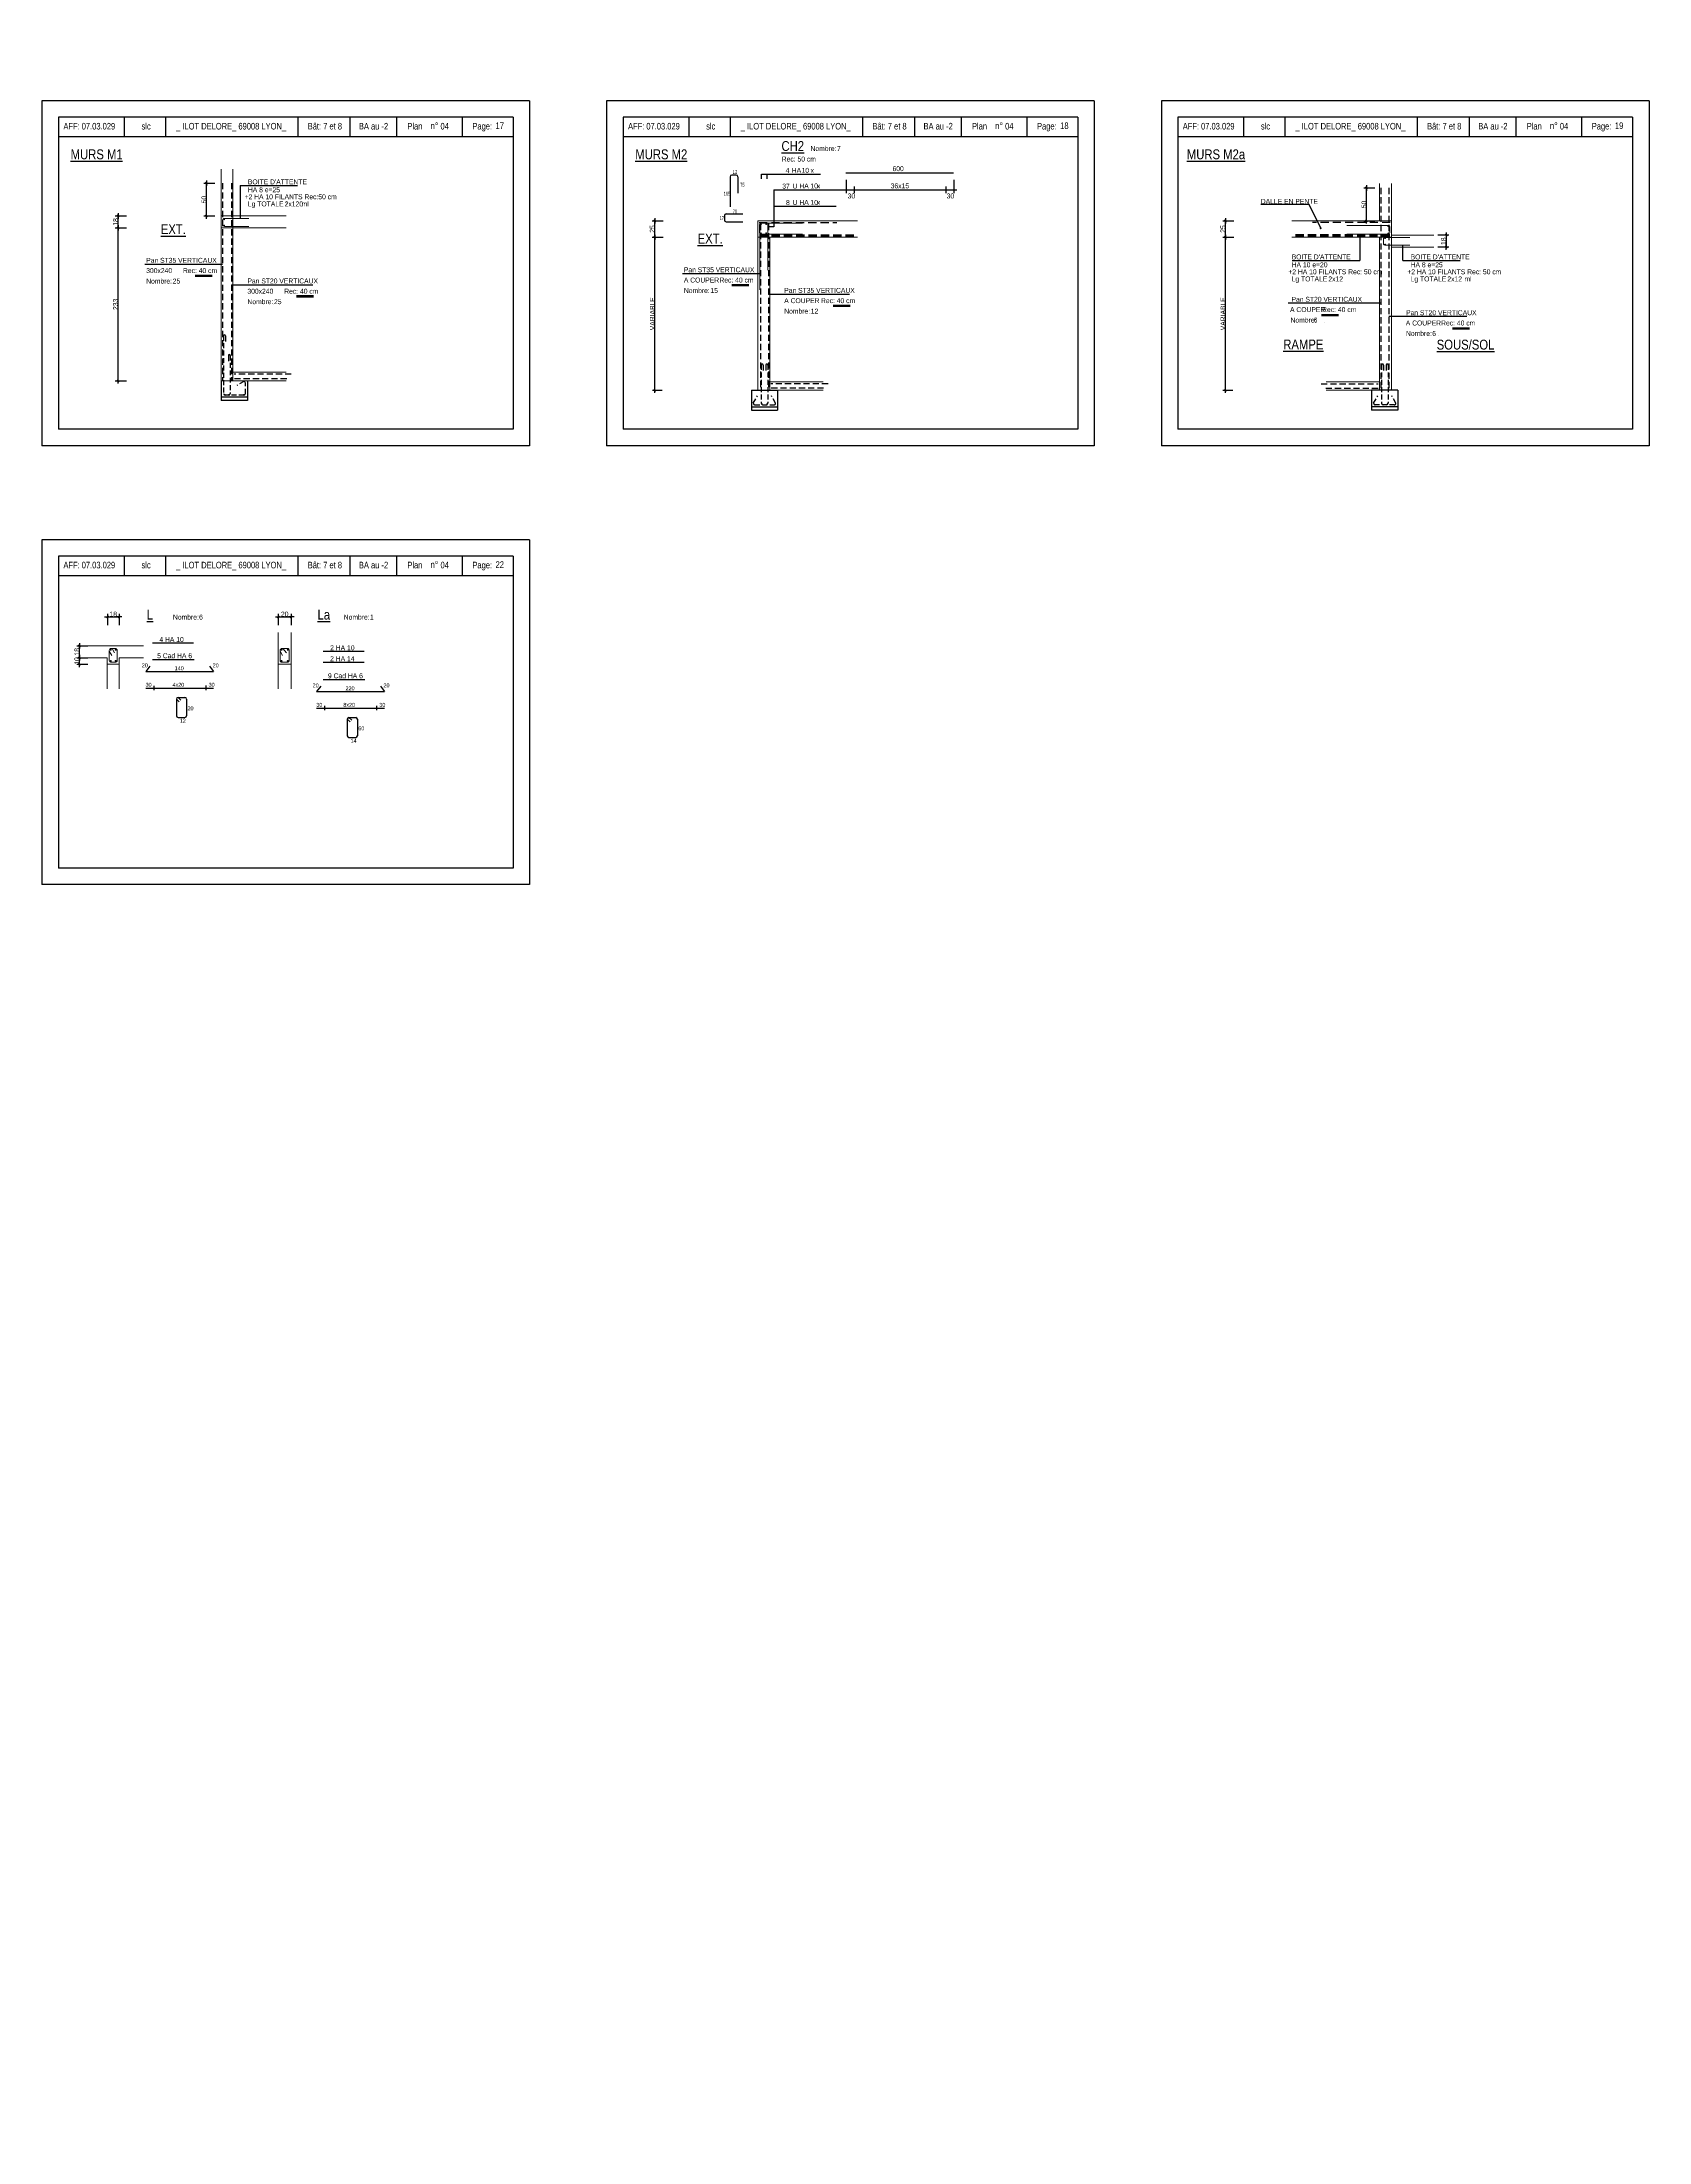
# Model space of a CAD drawing. Header units: metres. Extents: x -9927 to 45032, y -190416 to 12166.
# Drawn here: x -467 to 4427, y -44836 to -38443 of the extents above; entities that cross this region are included whole.
import ezdxf
from ezdxf.enums import TextEntityAlignment as Align

# ---------------------------------------------------------------- set-up
doc = ezdxf.new("R2010")
doc.units = ezdxf.units.M
doc.header["$PDMODE"] = 65
doc.linetypes.add('CACHE2', pattern=[0.1875, 0.125, -0.0625])
for name, color, linetype in [('01_cote_gen', 4, 'Continuous'), ('01_fenetres', 171, 'Continuous'), ('01_linteaux', 3, 'Continuous'), ('01_poch_murs', 251, 'Continuous'), ('01_sem', 42, 'Continuous'), ('01_texte', 230, 'Continuous'), ('AA_COTES', 2, 'Continuous')]:
    doc.layers.add(name, color=color, linetype=linetype)
doc.styles.add('STYLE2', font='ARIALN.TTF')
doc.dimstyles.new('JB25', dxfattribs={"dimscale": 0.1, "dimtxt": 150, "dimasz": 17, "dimexe": 0.1, "dimexo": 0.1, "dimgap": 0.09, "dimtad": 1, "dimdec": 1, "dimlfac": 0.5, "dimdsep": 46, "dimtxsty": 'STYLE2', "dimblk1": 'BOND_G', "dimblk2": 'BOND_D', "dimsah": 1, "dimcen": 1.5, "dimdle": 0.01, "dimse1": 1, "dimse2": 1, "dimclrd": 4, "dimclre": 2, "dimclrt": 5, "dimadec": 0, "dimazin": 0, "dimtfac": 2.333333, "dimtdec": 1, "dimtix": 1, "dimtmove": 2, "dimatfit": 3, "dimldrblk": 'BOND_G', "dimfxl": 1, "dimtolj": 1, "dimtzin": 0, "dimarcsym": 0})
doc.dimstyles.new('JB50', dxfattribs={"dimscale": 0.1, "dimtxt": 150, "dimasz": 15, "dimexe": 0.1, "dimexo": 0.1, "dimgap": 0.09, "dimtad": 1, "dimdec": 1, "dimdsep": 46, "dimtxsty": 'STYLE2', "dimblk1": 'BOND_G', "dimblk2": 'BOND_D', "dimsah": 1, "dimcen": 1.5, "dimdle": 0.01, "dimse1": 1, "dimse2": 1, "dimclrd": 4, "dimclre": 2, "dimclrt": 6, "dimazin": 2, "dimtfac": 2.333333, "dimtdec": 1, "dimtix": 1, "dimtmove": 2, "dimatfit": 3, "dimldrblk": 'BOND_G', "dimfxl": 1, "dimtolj": 1, "dimtzin": 0, "dimarcsym": 0})

# ---------------------------------------------------------------- blocks, each defined once
blk = doc.blocks.new('BOND_G')
at = {"layer": 'AA_COTES', "color": 0}
for p, q in [((5, 0), (-5, 0)), ((1.8, 1.8), (-1.8, -1.8)), ((0, -5), (0, 15))]:
    blk.add_line(p, q, dxfattribs=at)
blk = doc.blocks.new('BOND_D')
at = {"layer": 'AA_COTES', "color": 0}
for p, q in [((5, 0), (-5, 0)), ((-1.8, -1.8), (1.8, 1.8)), ((0, 5), (0, -15))]:
    blk.add_line(p, q, dxfattribs=at)
blk = doc.blocks.new('*D446')
at = {"layer": '01_cote_gen', "color": 4, "linetype": 'Continuous', "lineweight": -2, "transparency": 16777216}
blk.add_line((34.1, -38970.5), (34.1, -38873.9), dxfattribs=at)
at = {"layer": 'DEFPOINTS', "color": 0, "linetype": 'Continuous', "lineweight": 0, "transparency": 16777216}
for p in [(34.1, -38872.2), (117.8, -38872.2), (113.8, -38972.2)]:
    blk.add_point(p, dxfattribs=at)
at = {"layer": '01_cote_gen', "color": 4, "linetype": 'Continuous', "lineweight": -2, "transparency": 16777216, "xscale": 1.7, "yscale": 1.7, "zscale": 1.7}
for name, p, rotation in [('BOND_D', (34.1, -38872.2), 90), ('BOND_G', (34.1, -38972.2), 270)]:
    blk.add_blockref(name, p, dxfattribs=dict(at, rotation=rotation))
at = {"layer": '01_cote_gen', "color": 5, "linetype": 'Continuous', "lineweight": 0, "transparency": 16777216, "insert": (26.4, -38922.2), "char_height": 15, "attachment_point": 5, "rotation": 90, "style": 'STYLE2'}
blk.add_mtext('\\A1;50', dxfattribs=at)
blk = doc.blocks.new('*D447')
at = {"layer": '01_cote_gen', "color": 4, "linetype": 'Continuous', "lineweight": -2, "transparency": 16777216}
blk.add_line((-235.4, -39006.5), (-235.4, -38973.9), dxfattribs=at)
at = {"layer": 'DEFPOINTS', "color": 0, "linetype": 'Continuous', "lineweight": 0, "transparency": 16777216}
for p in [(-235.4, -38972.2), (-121.9, -38972.2), (-121.9, -39008.2)]:
    blk.add_point(p, dxfattribs=at)
at = {"layer": '01_cote_gen', "color": 4, "linetype": 'Continuous', "lineweight": -2, "transparency": 16777216, "xscale": 1.7, "yscale": 1.7, "zscale": 1.7}
for name, p, rotation in [('BOND_D', (-235.4, -38972.2), 90), ('BOND_G', (-235.4, -39008.2), 270)]:
    blk.add_blockref(name, p, dxfattribs=dict(at, rotation=rotation))
at = {"layer": '01_cote_gen', "color": 5, "linetype": 'Continuous', "lineweight": 0, "transparency": 16777216, "insert": (-243, -38990.2), "char_height": 15, "attachment_point": 5, "rotation": 90, "style": 'STYLE2'}
blk.add_mtext('\\A1;18', dxfattribs=at)
blk = doc.blocks.new('*D448')
at = {"layer": '01_cote_gen', "color": 4, "linetype": 'Continuous', "lineweight": -2, "transparency": 16777216}
blk.add_line((-235.4, -39472.5), (-235.4, -39009.9), dxfattribs=at)
at = {"layer": 'DEFPOINTS', "color": 0, "linetype": 'Continuous', "lineweight": 0, "transparency": 16777216}
for p in [(-235.4, -39008.2), (205.9, -39008.2), (135, -39474.2)]:
    blk.add_point(p, dxfattribs=at)
at = {"layer": '01_cote_gen', "color": 4, "linetype": 'Continuous', "lineweight": -2, "transparency": 16777216, "xscale": 1.7, "yscale": 1.7, "zscale": 1.7}
for name, p, rotation in [('BOND_D', (-235.4, -39008.2), 90), ('BOND_G', (-235.4, -39474.2), 270)]:
    blk.add_blockref(name, p, dxfattribs=dict(at, rotation=rotation))
at = {"layer": '01_cote_gen', "color": 5, "linetype": 'Continuous', "lineweight": 0, "transparency": 16777216, "insert": (-243, -39241.2), "char_height": 15, "attachment_point": 5, "rotation": 90, "style": 'STYLE2'}
blk.add_mtext('\\A1;233', dxfattribs=at)
blk = doc.blocks.new('*D449')
at = {"layer": '01_cote_gen', "color": 4, "linetype": 'Continuous', "lineweight": -2, "transparency": 16777216}
blk.add_line((1399.2, -39035.2), (1399.2, -38988.6), dxfattribs=at)
at = {"layer": 'DEFPOINTS', "color": 0, "linetype": 'Continuous', "lineweight": 0, "transparency": 16777216}
for p in [(1399.2, -38986.9), (1512.6, -38986.9), (1512.6, -39036.9)]:
    blk.add_point(p, dxfattribs=at)
at = {"layer": '01_cote_gen', "color": 4, "linetype": 'Continuous', "lineweight": -2, "transparency": 16777216, "xscale": 1.7, "yscale": 1.7, "zscale": 1.7}
for name, p, rotation in [('BOND_D', (1399.2, -38986.9), 90), ('BOND_G', (1399.2, -39036.9), 270)]:
    blk.add_blockref(name, p, dxfattribs=dict(at, rotation=rotation))
at = {"layer": '01_cote_gen', "color": 5, "linetype": 'Continuous', "lineweight": 0, "transparency": 16777216, "insert": (1391.5, -39011.9), "char_height": 15, "attachment_point": 5, "rotation": 90, "style": 'STYLE2'}
blk.add_mtext('\\A1;25', dxfattribs=at)
blk = doc.blocks.new('*D451')
at = {"layer": '01_cote_gen', "color": 4, "linetype": 'Continuous', "lineweight": -2, "transparency": 16777216}
blk.add_line((1399.2, -39501.4), (1399.2, -39038.4), dxfattribs=at)
at = {"layer": 'DEFPOINTS', "color": 0, "linetype": 'Continuous', "lineweight": 0, "transparency": 16777216}
for p in [(1399.2, -39036.9), (1680.6, -39036.9), (1627.7, -39502.9)]:
    blk.add_point(p, dxfattribs=at)
at = {"layer": '01_cote_gen', "color": 4, "linetype": 'Continuous', "lineweight": -2, "transparency": 16777216, "xscale": 1.5, "yscale": 1.5, "zscale": 1.5}
for name, p, rotation in [('BOND_D', (1399.2, -39036.9), 90), ('BOND_G', (1399.2, -39502.9), 270)]:
    blk.add_blockref(name, p, dxfattribs=dict(at, rotation=rotation))
at = {"layer": '01_cote_gen', "color": 6, "linetype": 'Continuous', "lineweight": 0, "transparency": 16777216, "insert": (1391.7, -39269.9), "char_height": 15, "attachment_point": 5, "rotation": 90, "style": 'STYLE2'}
blk.add_mtext('\\A1;VARIABLE', dxfattribs=at)
blk = doc.blocks.new('*D452')
at = {"layer": '01_linteaux', "color": 4, "linetype": 'ByBlock', "lineweight": -2, "transparency": 16777216}
blk.add_line((-266.3, -40192.2), (-233.7, -40192.2), dxfattribs=at)
at = {"layer": 'DEFPOINTS', "color": 0, "linetype": 'ByBlock', "lineweight": 0, "transparency": 16777216}
for p in [(-268, -40188.1), (-232, -40192.2), (-232, -40251)]:
    blk.add_point(p, dxfattribs=at)
at = {"layer": '01_linteaux', "color": 4, "linetype": 'ByBlock', "lineweight": -2, "transparency": 16777216, "xscale": 1.7, "yscale": 1.7, "zscale": 1.7, "rotation": 180}
blk.add_blockref('BOND_G', (-268, -40192.2), dxfattribs=at)
at = {"layer": '01_linteaux', "color": 4, "linetype": 'ByBlock', "lineweight": -2, "transparency": 16777216, "xscale": 1.7, "yscale": 1.7, "zscale": 1.7}
blk.add_blockref('BOND_D', (-232, -40192.2), dxfattribs=at)
at = {"layer": '01_linteaux', "color": 5, "linetype": 'ByBlock', "lineweight": 18, "transparency": 16777216, "insert": (-250, -40184.6), "char_height": 15, "attachment_point": 5, "style": 'STYLE2'}
blk.add_mtext('\\A1;18', dxfattribs=at)
blk = doc.blocks.new('*D453')
at = {"layer": '01_cote_gen', "color": 4, "linetype": 'Continuous', "lineweight": -2, "transparency": 16777216}
blk.add_line((-352.8, -40335.3), (-352.8, -40318.7), dxfattribs=at)
at = {"layer": 'DEFPOINTS', "color": 0, "linetype": 'Continuous', "lineweight": 0, "transparency": 16777216}
for p in [(-352.8, -40317), (-268, -40317), (-268, -40337)]:
    blk.add_point(p, dxfattribs=at)
at = {"layer": '01_cote_gen', "color": 4, "linetype": 'Continuous', "lineweight": -2, "transparency": 16777216, "xscale": 1.7, "yscale": 1.7, "zscale": 1.7}
for name, p, rotation in [('BOND_D', (-352.8, -40317), 90), ('BOND_G', (-352.8, -40337), 270)]:
    blk.add_blockref(name, p, dxfattribs=dict(at, rotation=rotation))
at = {"layer": '01_cote_gen', "color": 5, "linetype": 'Continuous', "lineweight": 0, "transparency": 16777216, "insert": (-360.5, -40327), "char_height": 15, "attachment_point": 5, "rotation": 90, "style": 'STYLE2'}
blk.add_mtext('\\A1;10', dxfattribs=at)
blk = doc.blocks.new('*D454')
at = {"layer": '01_cote_gen', "color": 4, "linetype": 'Continuous', "lineweight": -2, "transparency": 16777216}
blk.add_line((-352.8, -40315.3), (-352.8, -40282.7), dxfattribs=at)
at = {"layer": 'DEFPOINTS', "color": 0, "linetype": 'Continuous', "lineweight": 0, "transparency": 16777216}
for p in [(-352.8, -40281), (-327.3, -40281), (-327.3, -40317)]:
    blk.add_point(p, dxfattribs=at)
at = {"layer": '01_cote_gen', "color": 4, "linetype": 'Continuous', "lineweight": -2, "transparency": 16777216, "xscale": 1.7, "yscale": 1.7, "zscale": 1.7}
for name, p, rotation in [('BOND_D', (-352.8, -40281), 90), ('BOND_G', (-352.8, -40317), 270)]:
    blk.add_blockref(name, p, dxfattribs=dict(at, rotation=rotation))
at = {"layer": '01_cote_gen', "color": 5, "linetype": 'Continuous', "lineweight": 0, "transparency": 16777216, "insert": (-360.5, -40299), "char_height": 15, "attachment_point": 5, "rotation": 90, "style": 'STYLE2'}
blk.add_mtext('\\A1;18', dxfattribs=at)
blk = doc.blocks.new('*D455')
at = {"layer": '01_linteaux', "color": 4, "linetype": 'ByBlock', "lineweight": -2, "transparency": 16777216}
blk.add_line((253.8, -40192.2), (290.4, -40192.2), dxfattribs=at)
at = {"layer": 'DEFPOINTS', "color": 0, "linetype": 'ByBlock', "lineweight": 0, "transparency": 16777216}
for p in [(252.1, -40188.1), (292.1, -40192.2), (292.1, -40251)]:
    blk.add_point(p, dxfattribs=at)
at = {"layer": '01_linteaux', "color": 4, "linetype": 'ByBlock', "lineweight": -2, "transparency": 16777216, "xscale": 1.7, "yscale": 1.7, "zscale": 1.7, "rotation": 180}
blk.add_blockref('BOND_G', (252.1, -40192.2), dxfattribs=at)
at = {"layer": '01_linteaux', "color": 4, "linetype": 'ByBlock', "lineweight": -2, "transparency": 16777216, "xscale": 1.7, "yscale": 1.7, "zscale": 1.7}
blk.add_blockref('BOND_D', (292.1, -40192.2), dxfattribs=at)
at = {"layer": '01_linteaux', "color": 5, "linetype": 'ByBlock', "lineweight": 18, "transparency": 16777216, "insert": (272.1, -40184.6), "char_height": 15, "attachment_point": 5, "style": 'STYLE2'}
blk.add_mtext('\\A1;20', dxfattribs=at)
blk = doc.blocks.new('*D462')
at = {"layer": '01_cote_gen', "color": 4, "linetype": 'Continuous', "lineweight": -2, "transparency": 16777216}
blk.add_line((3136.8, -39035.2), (3136.8, -38988.6), dxfattribs=at)
at = {"layer": 'DEFPOINTS', "color": 0, "linetype": 'Continuous', "lineweight": 0, "transparency": 16777216}
for p in [(3136.8, -38986.9), (3250.3, -38986.9), (3250.3, -39036.9)]:
    blk.add_point(p, dxfattribs=at)
at = {"layer": '01_cote_gen', "color": 4, "linetype": 'Continuous', "lineweight": -2, "transparency": 16777216, "xscale": 1.7, "yscale": 1.7, "zscale": 1.7}
for name, p, rotation in [('BOND_D', (3136.8, -38986.9), 90), ('BOND_G', (3136.8, -39036.9), 270)]:
    blk.add_blockref(name, p, dxfattribs=dict(at, rotation=rotation))
at = {"layer": '01_cote_gen', "color": 5, "linetype": 'Continuous', "lineweight": 0, "transparency": 16777216, "insert": (3129.2, -39011.9), "char_height": 15, "attachment_point": 5, "rotation": 90, "style": 'STYLE2'}
blk.add_mtext('\\A1;25', dxfattribs=at)
blk = doc.blocks.new('*D461')
at = {"layer": '01_cote_gen', "color": 4, "linetype": 'Continuous', "lineweight": -2, "transparency": 16777216}
blk.add_line((3136.8, -39501.4), (3136.8, -39038.4), dxfattribs=at)
at = {"layer": 'DEFPOINTS', "color": 0, "linetype": 'Continuous', "lineweight": 0, "transparency": 16777216}
for p in [(3136.8, -39036.9), (3418.2, -39036.9), (3365.4, -39502.9)]:
    blk.add_point(p, dxfattribs=at)
at = {"layer": '01_cote_gen', "color": 4, "linetype": 'Continuous', "lineweight": -2, "transparency": 16777216, "xscale": 1.5, "yscale": 1.5, "zscale": 1.5}
for name, p, rotation in [('BOND_D', (3136.8, -39036.9), 90), ('BOND_G', (3136.8, -39502.9), 270)]:
    blk.add_blockref(name, p, dxfattribs=dict(at, rotation=rotation))
at = {"layer": '01_cote_gen', "color": 6, "linetype": 'Continuous', "lineweight": 0, "transparency": 16777216, "insert": (3129.3, -39269.9), "char_height": 15, "attachment_point": 5, "rotation": 90, "style": 'STYLE2'}
blk.add_mtext('\\A1;VARIABLE', dxfattribs=at)
blk = doc.blocks.new('*D463')
at = {"layer": '01_cote_gen', "color": 4, "linetype": 'Continuous', "lineweight": -2, "transparency": 16777216}
blk.add_line((3566.5, -38985.2), (3566.5, -38888.6), dxfattribs=at)
at = {"layer": 'DEFPOINTS', "color": 0, "linetype": 'Continuous', "lineweight": 0, "transparency": 16777216}
for p in [(3566.5, -38886.9), (3610, -38886.9), (3606, -38986.9)]:
    blk.add_point(p, dxfattribs=at)
at = {"layer": '01_cote_gen', "color": 4, "linetype": 'Continuous', "lineweight": -2, "transparency": 16777216, "xscale": 1.7, "yscale": 1.7, "zscale": 1.7}
for name, p, rotation in [('BOND_D', (3566.5, -38886.9), 90), ('BOND_G', (3566.5, -38986.9), 270)]:
    blk.add_blockref(name, p, dxfattribs=dict(at, rotation=rotation))
at = {"layer": '01_cote_gen', "color": 5, "linetype": 'Continuous', "lineweight": 0, "transparency": 16777216, "insert": (3558.8, -38936.9), "char_height": 15, "attachment_point": 5, "rotation": 90, "style": 'STYLE2'}
blk.add_mtext('\\A1;50', dxfattribs=at)
blk = doc.blocks.new('*D464')
at = {"layer": '01_cote_gen', "color": 4, "linetype": 'Continuous', "lineweight": -2, "transparency": 16777216}
blk.add_line((3808.7, -39032.6), (3808.7, -39065.2), dxfattribs=at)
at = {"layer": 'DEFPOINTS', "color": 0, "linetype": 'Continuous', "lineweight": 0, "transparency": 16777216}
for p in [(3770.9, -39030.9), (3770.9, -39066.9), (3808.7, -39066.9)]:
    blk.add_point(p, dxfattribs=at)
at = {"layer": '01_cote_gen', "color": 4, "linetype": 'Continuous', "lineweight": -2, "transparency": 16777216, "xscale": 1.7, "yscale": 1.7, "zscale": 1.7}
for name, p, rotation in [('BOND_G', (3808.7, -39030.9), 90), ('BOND_D', (3808.7, -39066.9), 270)]:
    blk.add_blockref(name, p, dxfattribs=dict(at, rotation=rotation))
at = {"layer": '01_cote_gen', "color": 5, "linetype": 'Continuous', "lineweight": 0, "transparency": 16777216, "insert": (3801, -39048.9), "char_height": 15, "attachment_point": 5, "rotation": 90, "style": 'STYLE2'}
blk.add_mtext('\\A1;18', dxfattribs=at)
blk = doc.blocks.new('*D1681')
at = {"layer": '01_poch_murs', "color": 4, "lineweight": -2, "transparency": 16777216}
blk.add_line((-184.6, 82.3), (-158, 82.3), dxfattribs=at)
at = {"layer": 'DEFPOINTS', "color": 0, "lineweight": 0, "transparency": 16777216}
for p in [(-156.3, 82.3), (-186.3, 0), (-156.3, -170313.1)]:
    blk.add_point(p, dxfattribs=at)
at = {"layer": '01_poch_murs', "color": 4, "lineweight": -2, "transparency": 16777216, "xscale": 1.7, "yscale": 1.7, "zscale": 1.7, "rotation": 180}
blk.add_blockref('BOND_G', (-186.3, 82.3), dxfattribs=at)
at = {"layer": '01_poch_murs', "color": 4, "lineweight": -2, "transparency": 16777216, "xscale": 1.7, "yscale": 1.7, "zscale": 1.7}
blk.add_blockref('BOND_D', (-156.3, 82.3), dxfattribs=at)
at = {"layer": '01_poch_murs', "color": 5, "transparency": 16777216, "insert": (-171.3, 90), "char_height": 15, "attachment_point": 5, "style": 'STYLE2'}
blk.add_mtext('\\A1;15', dxfattribs=at)

msp = doc.modelspace()

# ---------------------------------------------------------------- linework, layer by layer
at = {"layer": '01_cote_gen', "linetype": 'Continuous', "lineweight": 0}
for p, q in [((1954.14, -38774.3), (1954.14, -38774.3)), ((-68.85, -39177.94), (-68.85, -39177.94)), ((239.45, -39240.67), (239.45, -39240.67)), ((1568.41, -39206.69), (1568.41, -39206.69)), ((1874.02, -39269.42), (1874.02, -39269.42)), ((3437.88, -39296.62), (3437.88, -39296.62)), ((3786.61, -39337.46), (3786.61, -39337.46))]:
    msp.add_line(p, q, dxfattribs=at)
at = {"layer": '01_fenetres', "ltscale": 30}
for p, q in [((968.01, -38671.7), (-416.99, -38671.7)), ((-416.99, -38671.7), (-416.99, -39621.7)), ((-216.99, -38671.7), (-216.99, -38731.7)), ((-90.5, -38671.7), (-90.5, -38731.7)), ((312.28, -38671.7), (312.28, -38731.7)), ((470.69, -38671.7), (470.69, -38731.7)), ((613.87, -38731.7), (613.87, -38671.7)), ((813.87, -38731.7), (813.87, -38671.7)), ((968.01, -38671.7), (968.01, -39621.7)), ((2687.35, -38671.7), (1302.35, -38671.7)), ((1302.35, -38671.7), (1302.35, -39621.7)), ((1502.35, -38671.7), (1502.35, -38731.7)), ((1628.84, -38671.7), (1628.84, -38731.7)), ((2031.62, -38671.7), (2031.62, -38731.7)), ((2190.03, -38671.7), (2190.03, -38731.7)), ((2333.22, -38731.7), (2333.22, -38671.7)), ((2533.22, -38731.7), (2533.22, -38671.7)), ((2687.35, -38671.7), (2687.35, -39621.7)), ((4376.55, -38671.7), (2991.55, -38671.7)), ((2991.55, -38671.7), (2991.55, -39621.7)), ((3191.55, -38671.7), (3191.55, -38731.7)), ((3318.04, -38671.7), (3318.04, -38731.7)), ((3720.82, -38671.7), (3720.82, -38731.7)), ((3879.23, -38671.7), (3879.23, -38731.7)), ((4022.41, -38731.7), (4022.41, -38671.7)), ((4222.41, -38731.7), (4222.41, -38671.7)), ((4376.55, -38671.7), (4376.55, -39621.7)), ((968.01, -38731.7), (-416.99, -38731.7)), ((2687.35, -38731.7), (1302.35, -38731.7)), ((4376.55, -38731.7), (2991.55, -38731.7)), ((968.01, -39621.7), (-416.99, -39621.7)), ((2687.35, -39621.7), (1302.35, -39621.7)), ((4376.55, -39621.7), (2991.55, -39621.7)), ((968.01, -40007.91), (-416.99, -40007.91)), ((-416.99, -40007.91), (-416.99, -40957.91)), ((-216.99, -40007.91), (-216.99, -40067.91)), ((-90.5, -40007.91), (-90.5, -40067.91)), ((312.28, -40007.91), (312.28, -40067.91)), ((470.69, -40007.91), (470.69, -40067.91)), ((613.87, -40067.91), (613.87, -40007.91)), ((813.87, -40067.91), (813.87, -40007.91)), ((968.01, -40007.91), (968.01, -40957.91)), ((968.01, -40067.91), (-416.99, -40067.91)), ((968.01, -40957.91), (-416.99, -40957.91))]:
    msp.add_line(p, q, dxfattribs=at)
at = {"layer": '01_linteaux', "linetype": 'CACHE2', "ltscale": 120}
for p, q in [((85.99, -39337.19), (85.99, -39513.19)), ((106.46, -39397.19), (106.46, -39513.19)), ((1723.03, -39425.94), (1723.03, -39541.94)), ((1743.03, -39425.94), (1743.03, -39541.94)), ((3611.99, -39425.94), (3611.99, -39541.94)), ((3631.99, -39425.94), (3631.99, -39541.94)), ((147.46, -39476.13), (125.81, -39488.63)), ((152.46, -39513.19), (152.46, -39481.13)), ((147.46, -39518.19), (90.99, -39518.19)), ((1699.03, -39541.94), (1711.53, -39520.29)), ((1704.03, -39546.94), (1762.03, -39546.94)), ((1767.03, -39541.94), (1754.53, -39520.29)), ((3587.99, -39541.94), (3600.49, -39520.29)), ((3650.99, -39546.94), (3592.99, -39546.94)), ((3655.99, -39541.94), (3643.49, -39520.29))]:
    msp.add_line(p, q, dxfattribs=at)
at = {"layer": '01_linteaux', "linetype": 'Continuous'}
for p, q in [((91.99, -39337.19), (91.99, -39354.19)), ((100.46, -39397.19), (100.46, -39414.19)), ((1729.03, -39425.94), (1729.03, -39442.94)), ((1737.03, -39425.94), (1737.03, -39442.94)), ((3617.99, -39425.94), (3617.99, -39442.94)), ((3625.99, -39425.94), (3625.99, -39442.94)), ((78.46, -39474.19), (78.46, -39534.19)), ((158.46, -39474.19), (158.46, -39534.19)), ((1693.03, -39502.94), (1773.03, -39502.94)), ((1693.03, -39502.94), (1693.03, -39562.94)), ((1773.03, -39502.94), (1773.03, -39562.94)), ((3661.99, -39502.94), (3581.99, -39502.94)), ((3581.99, -39502.94), (3581.99, -39562.94)), ((3661.99, -39502.94), (3661.99, -39562.94)), ((158.46, -39524.19), (78.46, -39524.19)), ((158.46, -39534.19), (78.46, -39534.19)), ((1693.03, -39552.94), (1773.03, -39552.94)), ((1693.03, -39562.94), (1773.03, -39562.94)), ((3661.99, -39552.94), (3581.99, -39552.94)), ((3661.99, -39562.94), (3581.99, -39562.94)), ((-126.83, -40402.77), (-126.83, -40416.18)), ((31.91, -40402.11), (31.91, -40416.06)), ((-150.84, -40409.48), (55.62, -40409.48)), ((-57.41, -40443.21), (-57.41, -40493.74)), ((-57.41, -40443.21), (-49.01, -40451.53)), ((-52.41, -40438.21), (-31.79, -40438.21)), ((-52.41, -40438.21), (-44.01, -40446.53)), ((-26.79, -40443.21), (-26.79, -40493.74)), ((369.27, -40470.52), (575.73, -40470.52)), ((393.28, -40463.81), (393.28, -40477.22)), ((552.02, -40463.15), (552.02, -40477.1)), ((-52.41, -40498.74), (-31.79, -40498.74)), ((-26.79, -40491.71), (-26.79, -40493.74)), ((462.7, -40504.25), (462.7, -40554.78)), ((462.7, -40504.25), (471.11, -40512.57)), ((467.7, -40499.25), (488.32, -40499.25)), ((467.7, -40499.25), (476.11, -40507.57)), ((493.32, -40504.25), (493.32, -40554.78)), ((467.7, -40559.78), (488.32, -40559.78)), ((493.32, -40552.75), (493.32, -40554.78))]:
    msp.add_line(p, q, dxfattribs=at)
at = {"layer": '01_linteaux', "linetype": 'ByBlock', "lineweight": 18}
for p, q in [((252.06, -40239.93), (252.06, -40337.01)), ((292.06, -40239.93), (292.06, -40337.01)), ((292.06, -40239.93), (292.06, -40337.01)), ((-341.83, -40281.01), (-268.02, -40281.01)), ((-341.83, -40317.01), (-268.05, -40317.01)), ((-268.05, -40317.01), (-268.05, -40337.01)), ((-268.05, -40337.01), (-232.05, -40337.01)), ((-268.05, -40337.01), (-268.05, -40411.63)), ((-158.27, -40281.01), (-268.02, -40281.01)), ((-262.05, -40294.96), (-262.05, -40325.01)), ((-262.05, -40297.13), (-254.82, -40310.11)), ((-256.05, -40288.96), (-244.05, -40288.96)), ((-256.05, -40331.01), (-244.05, -40331.01)), ((-253.66, -40288.96), (-246.42, -40301.95)), ((-246.05, -40337.01), (-246.05, -40337.01)), ((-238.05, -40294.96), (-238.05, -40325.01)), ((-232.05, -40317.01), (-232.05, -40337.01)), ((-232.05, -40317.01), (-232.05, -40337.01)), ((-158.27, -40317.01), (-232.05, -40317.01)), ((-232.05, -40337.01), (-232.05, -40411.63)), ((252.06, -40337.01), (292.06, -40337.01)), ((252.06, -40337.01), (252.06, -40411.63)), ((258.06, -40294.96), (258.06, -40325.01)), ((258.06, -40297.13), (265.29, -40310.11)), ((264.06, -40288.96), (280.06, -40288.96)), ((264.06, -40331.01), (280.06, -40331.01)), ((266.45, -40288.96), (277.69, -40301.95)), ((278.06, -40337.01), (278.06, -40337.01)), ((286.06, -40294.96), (286.06, -40325.01)), ((292.06, -40337.01), (292.06, -40411.63))]:
    msp.add_line(p, q, dxfattribs=at)
at = {"layer": '01_linteaux', "linetype": 'Continuous', "const_width": 2, "flags": 128}
for points in [[(88.84, -39515.85, 1), (90.84, -39515.85, 1)], [(100.79, -39515.85, 1), (102.79, -39515.85, 1)], [(147.09, -39515.85, 1), (149.09, -39515.85, 1)]]:
    msp.add_lwpolyline(points, format="xyb", close=True, dxfattribs=at)
at = {"layer": '01_linteaux', "linetype": 'Continuous'}
for centre, radius, start, end in [((88.99, -39337.19), 3, 0, 180), ((103.46, -39397.19), 3, 0, 180), ((1726.03, -39425.94), 3, 0, 180), ((1740.03, -39425.94), 3, 0, 180), ((3614.99, -39425.94), 3, 0, 180), ((3628.99, -39425.94), 3, 0, 180), ((147.46, -39481.13), 5, 0, 90), ((90.99, -39513.19), 5, 180, 270), ((101.46, -39513.19), 5, 270, 0), ((147.46, -39513.19), 5, 270, 0), ((1728.03, -39541.94), 5, 180, 270), ((1738.03, -39541.94), 5, 270, 0), ((3616.99, -39541.94), 5, 180, 270), ((3626.99, -39541.94), 5, 270, 0), ((-52.41, -40443.21), 5, 90, 180), ((-31.79, -40443.21), 5, 0, 90), ((-52.41, -40493.74), 5, 180, 270), ((-31.79, -40493.74), 5, 270, 0), ((467.7, -40504.25), 5, 90, 180), ((488.32, -40504.25), 5, 0, 90), ((467.7, -40554.78), 5, 180, 270), ((488.32, -40554.78), 5, 270, 0)]:
    msp.add_arc(centre, radius, start, end, dxfattribs=at)
at = {"layer": '01_linteaux', "linetype": 'CACHE2', "ltscale": 120}
for centre, start, end in [((1704.03, -39541.94), 180, 270), ((1762.03, -39541.94), 270, 0), ((3592.99, -39541.94), 180, 270), ((3650.99, -39541.94), 270, 0)]:
    msp.add_arc(centre, 5, start, end, dxfattribs=at)
at = {"layer": '01_linteaux', "linetype": 'ByBlock', "lineweight": 18}
for centre, start, end in [((-256.05, -40294.96), 90, 180), ((-256.05, -40325.01), 180, 270), ((-244.05, -40294.96), 0, 90), ((-244.05, -40325.01), 270, 0), ((264.06, -40294.96), 90, 180), ((264.06, -40325.01), 180, 270), ((280.06, -40294.96), 0, 90), ((280.06, -40325.01), 270, 0)]:
    msp.add_arc(centre, 6, start, end, dxfattribs=at)
at = {"layer": '01_sem', "color": 2, "lineweight": 0, "ltscale": 7}
for p, q in [((78.46, -38829.5), (78.46, -39474.19)), ((114.46, -38829.5), (114.46, -39474.19)), ((3605.99, -38873.74), (3605.99, -38986.94)), ((3641.99, -38873.74), (3641.99, -39502.94)), ((78.46, -38972.19), (276.89, -38972.19)), ((82.81, -38985.73), (82.81, -38997.73)), ((88.81, -38979.73), (162.81, -38979.73)), ((1713.03, -38986.94), (2016.61, -38986.94)), ((1713.03, -38986.94), (1713.03, -39502.94)), ((1717.39, -39000.49), (1717.39, -39021.54)), ((1719.03, -39000.49), (1719.03, -39196.94)), ((1723.39, -38994.49), (1849.03, -38994.49)), ((1743, -39000.49), (1743, -39136.94)), ((3641.99, -38986.94), (3338.41, -38986.94)), ((3631.64, -39000.93), (3505.99, -39000.93)), ((78.46, -39008.19), (276.89, -39008.19)), ((88.81, -39003.73), (162.81, -39003.73)), ((1713.03, -39036.94), (2016.61, -39036.94)), ((1723.39, -39027.54), (1849.03, -39027.54)), ((1749.03, -39036.94), (1749.03, -39502.94)), ((3641.99, -39036.94), (3338.41, -39036.94)), ((3631.64, -39027.54), (3505.99, -39027.54)), ((3605.99, -39036.94), (3605.99, -39502.94)), ((3618.03, -39043.36), (3618.03, -39055.36)), ((3624.03, -39037.36), (3698.03, -39037.36)), ((3624.03, -39061.36), (3698.03, -39061.36)), ((3637.64, -39006.93), (3637.64, -39021.54)), ((3770.94, -39030.94), (3641.99, -39030.94)), ((3770.94, -39066.94), (3641.99, -39066.94)), ((114.46, -39448.19), (276.89, -39448.19)), ((78.46, -39474.19), (276.89, -39474.19)), ((1713.03, -39502.94), (1911.46, -39502.94)), ((1749.03, -39476.94), (1911.46, -39476.94)), ((3605.99, -39476.94), (3443.56, -39476.94)), ((3641.99, -39502.94), (3443.56, -39502.94))]:
    msp.add_line(p, q, dxfattribs=at)
at = {"layer": '01_sem', "color": 2, "lineweight": 0, "ltscale": 7, "const_width": 2.5, "flags": 128}
for points in [[(86.69, -38982.56, 1), (89.19, -38982.56, 1)], [(86.69, -39000.9, -1), (89.19, -39000.9, -1)], [(1721.27, -38997.32, 1), (1723.77, -38997.32, 1)], [(1736.81, -38997.32, 1), (1739.31, -38997.32, 1)], [(3633.75, -39003.76, -1), (3631.25, -39003.76, -1)], [(1721.27, -39024.71, -1), (1723.77, -39024.71, -1)], [(1736.81, -39024.71, -1), (1739.31, -39024.71, -1)], [(3621.91, -39040.19, 1), (3624.41, -39040.19, 1)], [(3621.91, -39058.53, -1), (3624.41, -39058.53, -1)], [(3633.75, -39024.71, 1), (3631.25, -39024.71, 1)]]:
    msp.add_lwpolyline(points, format="xyb", close=True, dxfattribs=at)
at = {"layer": '01_sem', "color": 2, "lineweight": 0, "ltscale": 7}
for centre, start, end in [((88.81, -38985.73), 90, 180), ((88.81, -38997.73), 180, 270), ((1723.39, -39000.49), 90, 180), ((1725.03, -39000.49), 90, 180), ((1737, -39000.49), 0, 90), ((3631.64, -39006.93), 0, 90), ((1723.39, -39021.54), 180, 270), ((3624.03, -39043.36), 90, 180), ((3624.03, -39055.36), 180, 270), ((3631.64, -39021.54), 270, 0)]:
    msp.add_arc(centre, 6, start, end, dxfattribs=at)
at = {"layer": '01_texte', "ltscale": 30}
for p, q in [((1018.01, -38621.7), (-466.99, -38621.7)), ((-466.99, -38621.7), (-466.99, -39671.7)), ((1018.01, -38621.7), (1018.01, -39671.7)), ((1018.01, -38621.7), (1018.01, -39671.7)), ((2737.35, -38621.7), (1252.35, -38621.7)), ((1252.35, -38621.7), (1252.35, -39671.7)), ((2737.35, -38621.7), (2737.35, -39671.7)), ((2737.35, -38621.7), (2737.35, -39671.7)), ((4426.55, -38621.7), (2941.55, -38621.7)), ((2941.55, -38621.7), (2941.55, -39671.7)), ((4426.55, -38621.7), (4426.55, -39671.7)), ((4426.55, -38621.7), (4426.55, -39671.7)), ((1628.41, -38852.61), (1628.41, -38944.01)), ((1647.03, -38847.61), (1633.41, -38847.61)), ((1652.03, -38852.61), (1652.03, -38903.22)), ((1723.95, -38844.58), (1903.59, -38844.58)), ((1723.95, -38858.83), (1723.95, -38844.58)), ((1741.34, -38858.83), (1741.34, -38844.58)), ((1980.86, -38840.71), (2308.36, -38840.71)), ((1981.93, -38862.63), (1981.93, -38902.46)), ((2309.43, -38862.63), (2309.43, -38902.46)), ((1761.69, -38892.17), (2318.54, -38892.17)), ((1761.69, -38892.17), (1761.69, -39005.15)), ((2005.93, -38882.15), (2005.93, -38902.46)), ((2285.43, -38882.15), (2285.43, -38902.46)), ((1611.08, -38971.09), (1611.08, -38984.72)), ((1616.08, -38966.09), (1666.7, -38966.09)), ((1616.08, -38989.72), (1667.56, -38989.72)), ((1761.69, -38942.14), (1951.43, -38942.14)), ((1761.69, -39005.15), (1743, -39005.15)), ((1018.01, -39671.7), (-466.99, -39671.7)), ((2737.35, -39671.7), (1252.35, -39671.7)), ((4426.55, -39671.7), (2941.55, -39671.7)), ((1018.01, -39957.91), (-466.99, -39957.91)), ((-466.99, -39957.91), (-466.99, -41007.91)), ((1018.01, -39957.91), (1018.01, -41007.91)), ((1018.01, -39957.91), (1018.01, -41007.91)), ((-130.47, -40272.17), (-5.85, -40272.17)), ((-138.42, -40342.4), (-150.84, -40358.95)), ((-130.47, -40322.15), (-3.63, -40322.15)), ((43.2, -40342.4), (55.62, -40358.95)), ((389.64, -40297.46), (514.27, -40297.46)), ((389.64, -40330.59), (514.27, -40330.59)), ((-150.84, -40358.95), (55.62, -40358.95)), ((381.69, -40403.43), (369.27, -40419.98)), ((389.64, -40383.19), (516.48, -40383.19)), ((563.32, -40403.43), (575.73, -40419.98)), ((369.27, -40419.98), (575.73, -40419.98)), ((1018.01, -41007.91), (-466.99, -41007.91))]:
    msp.add_line(p, q, dxfattribs=at)
at = {"layer": '01_texte', "linetype": 'CACHE2', "ltscale": 150}
for p, q in [((82.46, -38872.19), (82.46, -39474.19)), ((110.46, -38872.19), (110.46, -39474.19)), ((3609.99, -38886.94), (3609.99, -39502.94)), ((3634.18, -38886.94), (3634.18, -39502.94)), ((1720.84, -38996.15), (1720.84, -39502.94)), ((1745.03, -38996.15), (1745.03, -39502.94)), ((292.2, -39454.19), (118.32, -39454.19)), ((278.32, -39468.19), (118.32, -39468.19)), ((1926.78, -39482.94), (1752.89, -39482.94)), ((1912.89, -39496.94), (1752.89, -39496.94)), ((3428.24, -39482.94), (3602.13, -39482.94)), ((3442.13, -39496.94), (3602.13, -39496.94))]:
    msp.add_line(p, q, dxfattribs=at)
at = {"layer": '01_texte'}
for p, q in [((136.3, -38879.82), (311.09, -38879.82)), ((136.3, -38879.82), (136.3, -38979.73)), ((3391.57, -38937.61), (3244.65, -38937.61)), ((3426.79, -39009.62), (3391.57, -38937.61)), ((3545.75, -39027.54), (3545.75, -39108.2)), ((3676.96, -39108.2), (3676.96, -39061.36)), ((-154.21, -39118.86), (82.46, -39118.86)), ((3339.43, -39108.2), (3545.75, -39108.2)), ((3676.96, -39108.2), (3851.75, -39108.2)), ((51.61, -39153.04), (-0.15, -39153.04)), ((51.61, -39156.35), (-0.15, -39156.35)), ((110.46, -39181.59), (357.45, -39181.59)), ((1483.05, -39147.62), (1722.59, -39147.62)), ((1685.17, -39181.8), (1633.41, -39181.8)), ((1685.17, -39185.11), (1633.41, -39185.11)), ((359.9, -39215.78), (308.15, -39215.78)), ((359.9, -39219.08), (308.15, -39219.08)), ((1745.03, -39210.35), (1992.03, -39210.35)), ((1994.48, -39244.53), (1942.72, -39244.53)), ((1994.48, -39247.84), (1942.72, -39247.84)), ((3609.99, -39237.55), (3327.4, -39237.55)), ((3428.93, -39271.73), (3480.68, -39271.73)), ((3428.93, -39275.04), (3480.68, -39275.04)), ((3871.97, -39278.38), (3634.18, -39278.38)), ((3828.13, -39312.57), (3879.89, -39312.57)), ((3828.13, -39315.87), (3879.89, -39315.87))]:
    msp.add_line(p, q, dxfattribs=at)
at = {"layer": '01_texte', "linetype": 'CACHE2', "ltscale": 200}
for p, q in [((1716.45, -38991.6), (1953.03, -38991.6)), ((3638.58, -38991.6), (3401.99, -38991.6)), ((1717.42, -39029.69), (2015.43, -39029.69)), ((1717.42, -39033.62), (2015.43, -39033.62)), ((3637.6, -39029.69), (3339.59, -39029.69)), ((3637.6, -39033.62), (3339.59, -39033.62))]:
    msp.add_line(p, q, dxfattribs=at)
at = {"layer": '01_texte', "const_width": 3, "flags": 128}
msp.add_lwpolyline([(3425.29, -39009.62, 1), (3428.29, -39009.62, 1)], format="xyb", close=True, dxfattribs=at)
at = {"layer": '01_texte', "ltscale": 30, "const_width": 3, "flags": 128}
for points in [[(-255.97, -40292.89, 1), (-258.97, -40292.89, 1)], [(-255.97, -40327.09, -1), (-258.97, -40327.09, -1)], [(-244.12, -40292.89, -1), (-241.12, -40292.89, -1)], [(-244.12, -40327.09, 1), (-241.12, -40327.09, 1)], [(264.14, -40292.89, 1), (261.14, -40292.89, 1)], [(264.14, -40327.09, -1), (261.14, -40327.09, -1)], [(279.99, -40292.89, -1), (282.99, -40292.89, -1)], [(279.99, -40327.09, 1), (282.99, -40327.09, 1)]]:
    msp.add_lwpolyline(points, format="xyb", close=True, dxfattribs=at)
at = {"layer": '01_texte', "ltscale": 30}
for centre, start, end in [((1633.41, -38852.61), 90, 180), ((1647.03, -38852.61), 0, 90), ((1616.08, -38971.09), 90, 180), ((1616.08, -38984.72), 180, 270)]:
    msp.add_arc(centre, 5, start, end, dxfattribs=at)

# ---------------------------------------------------------------- texts
at = {"layer": '01_texte', "style": 'STYLE2'}
for s, height, p in [('AFF:', 20, (-401.7, -38708.85)), ('07.03.029', 20, (-346.03, -38708.85)), ('slc', 20, (-163.87, -38708.85)), ('_ ILOT DELORE_ 69008 LYON_', 20, (-58.62, -38708.85)), ('Bât: 7 et 8', 20, (342.13, -38708.85)), ('BA au -2', 20, (498.01, -38708.85)), ('Plan', 20, (645.51, -38708.85)), ('n%%D', 20, (716.2, -38707.41)), ('04', 20, (746.54, -38708.85)), ('Page:', 20, (843.59, -38708.85)), ('17', 20, (914.27, -38707.41)), ('AFF:', 20, (1317.64, -38708.85)), ('07.03.029', 20, (1373.31, -38708.85)), ('slc', 20, (1555.47, -38708.85)), ('_ ILOT DELORE_ 69008 LYON_', 20, (1660.72, -38708.85)), ('Bât: 7 et 8', 20, (2061.47, -38708.85)), ('BA au -2', 20, (2217.35, -38708.85)), ('Plan', 20, (2364.85, -38708.85)), ('n%%D', 20, (2435.54, -38707.41)), ('04', 20, (2465.88, -38708.85)), ('Page:', 20, (2562.93, -38708.85)), ('18', 20, (2633.61, -38707.41)), ('AFF:', 20, (3006.84, -38708.85)), ('07.03.029', 20, (3062.51, -38708.85)), ('slc', 20, (3244.67, -38708.85)), ('_ ILOT DELORE_ 69008 LYON_', 20, (3349.92, -38708.85)), ('Bât: 7 et 8', 20, (3750.67, -38708.85)), ('BA au -2', 20, (3906.55, -38708.85)), ('Plan', 20, (4054.05, -38708.85)), ('n%%D', 20, (4124.74, -38707.41)), ('04', 20, (4155.08, -38708.85)), ('Page:', 20, (4252.13, -38708.85)), ('19', 20, (4322.81, -38707.41)), ('Rec: 50 cm', 15, (1785.66, -38806.39)), ('Nombre:', 15, (1873.29, -38774.3)), ('7', 15, (1954.14, -38774.3)), ("BOITE D'ATTENTE", 15, (160.02, -38875.95)), ('HA', 15, (1816.17, -38840.79)), ('U HA ', 15, (1818.66, -38888.39)), ('10', 15, (1845.91, -38840.79)), ('10', 15, (1873.02, -38888.3)), ('36x15', 15, (2117.43, -38887.95)), ('600', 15, (2122.91, -38835.6)), ('+2 HA 10 FILANTS Rec:50 cm', 15, (149.94, -38921.3)), ('HA 8 e=25', 15, (160.02, -38899.96)), ('Lg TOTALE :', 15, (160.02, -38943)), ('2x120', 15, (271.92, -38943)), (' ml', 15, (318.08, -38943)), ('U HA ', 15, (1818.66, -38938.36)), ('10', 15, (1873.02, -38938.26)), ('30', 15, (1986.28, -38918.69)), ('30', 15, (2287.75, -38918.69)), ('DALLE EN PENTE', 15, (3244.43, -38935.11)), ('Pan ST35 VERTICAUX', 15, (-149.7, -39114.75)), ('Pan ST35 VERTICAUX', 15, (1487.56, -39143.5)), ("BOITE D'ATTENTE", 15, (3338.39, -39104.33)), ('HA 10 e=20', 15, (3338.39, -39128.34)), ("BOITE D'ATTENTE", 15, (3700.68, -39104.33)), ('HA 8 e=25', 15, (3700.68, -39128.34)), ('300x240', 15, (-149.7, -39146.02)), ('Nombre:', 15, (-149.7, -39177.94)), ('25', 15, (-68.85, -39177.94)), ('Rec: 40 cm', 15, (-37.73, -39146.02)), ('Pan ST20 VERTICAUX', 15, (158.6, -39177.48)), ('A COUPER', 15, (1487.56, -39174.78)), ('Nombre:', 15, (1487.56, -39206.69)), ('15', 15, (1568.41, -39206.69)), ('Rec: 40 cm', 15, (1595.83, -39174.78)), ('Pan ST35 VERTICAUX', 15, (1793.17, -39206.23)), ('+2 HA 10 FILANTS Rec: 50 cm', 15, (3328.31, -39149.68)), ('Lg TOTALE :', 15, (3338.39, -39171.38)), ('2x12', 15, (3450.29, -39171.38)), ('+2 HA 10 FILANTS Rec: 50 cm', 15, (3690.6, -39149.68)), ('Lg TOTALE :', 15, (3700.68, -39171.38)), ('2x12', 15, (3812.58, -39171.38)), (' ml', 15, (3858.75, -39171.38)), ('300x240', 15, (158.6, -39208.75)), ('Nombre:', 15, (158.6, -39240.67)), ('25', 15, (239.45, -39240.67)), ('Rec: 40 cm', 15, (270.57, -39208.75)), ('A COUPER', 15, (1793.17, -39237.51)), ('Nombre:', 15, (1793.17, -39269.42)), ('12', 15, (1874.02, -39269.42)), ('Rec: 40 cm', 15, (1905.14, -39237.51)), ('A COUPER', 15, (3333.4, -39264.71)), ('Pan ST20 VERTICAUX', 15, (3337.99, -39233.43)), ('Rec: 40 cm', 15, (3431.14, -39264.71)), ('Nombre:', 15, (3334.89, -39296.62)), ('6', 15, (3405.49, -39296.62)), ('A COUPER', 15, (3685.91, -39305.55)), ('Pan ST20 VERTICAUX', 15, (3686.73, -39274.27)), ('Rec: 40 cm', 15, (3793.51, -39305.55)), ('Nombre:', 15, (3686.5, -39337.46)), ('6', 15, (3766.37, -39337.46)), ('slc', 20, (-163.87, -40045.06)), ('Bât: 7 et 8', 20, (342.13, -40045.06)), ('Plan', 20, (645.51, -40045.06)), ('n%%D', 20, (716.2, -40043.62)), ('22', 20, (914.27, -40043.62)), ('AFF:', 20, (-401.7, -40045.06)), ('07.03.029', 20, (-346.03, -40045.06)), ('_ ILOT DELORE_ 69008 LYON_', 20, (-58.62, -40045.06)), ('BA au -2', 20, (498.01, -40045.06)), ('04', 20, (746.54, -40045.06)), ('Page:', 20, (843.59, -40045.06)), ('%%UL', 30, (-148.05, -40200.95)), ('Nombre:', 15, (-68.24, -40200.95)), ('6', 15, (11.38, -40200.95)), ('%%ULa', 30, (372.06, -40200.95)), ('Nombre:', 15, (451.87, -40200.95)), ('1', 15, (531.49, -40200.95)), ('4 HA 10', 15, (-109.6, -40269.21)), ('2 HA 10', 15, (410.51, -40294.5)), ('20', 12, (-162.98, -40346.34)), ('5 Cad HA 6', 15, (-116.28, -40318.7)), ('140', 12, (-62.72, -40355.15)), ('20', 12, (52.76, -40346.34)), ('2 HA 14', 15, (410.51, -40327.64)), ('30', 12, (-151.61, -40405.57)), ('4x20', 12, (-69.57, -40405.57)), ('30', 12, (40.28, -40405.57)), ('20', 12, (357.13, -40407.38)), ('9 Cad HA 6', 15, (403.84, -40379.74)), ('220', 12, (457.39, -40416.19)), ('20', 12, (572.87, -40407.38)), ('20', 12, (-23.84, -40477.03)), ('30', 12, (368.5, -40466.61)), ('8x20', 12, (450.54, -40466.61)), ('30', 12, (560.39, -40466.61)), ('12', 12, (-47.43, -40514.99)), ('60', 12, (496.27, -40538.07)), ('14', 12, (472.69, -40576.03))]:
    msp.add_text(s, height=height, dxfattribs=at).set_placement(p)
for s, p in [('%%UCH2', (1819.2, -38759.23)), ('%%UMURS M1', (-300.55, -38784.46)), ('%%UMURS M2', (1418.79, -38784.46)), ('%%UMURS M2a', (3107.99, -38784.46)), ('%%UEXT.', (-66.99, -39012.52)), ('%%UEXT.', (1567.58, -39041.28)), ('%%URAMPE', (3373.89, -39363.3)), ('%%USOUS/SOL', (3867.81, -39363.3))]:
    msp.add_text(s, height=30, dxfattribs=at).set_placement(p, align=Align.MIDDLE)
at = {"layer": '01_texte', "style": 'STYLE2', "width": 0.7}
for s, p in [('12', (1636.66, -38844.16)), ('75', (1658.97, -38883.07)), ('105', (1609.13, -38910.58)), ('17', (1596.47, -38984.65)), ('70', (1636.28, -38965))]:
    msp.add_text(s, height=12, dxfattribs=at).set_placement(p)
at = {"layer": '01_texte', "style": 'STYLE2'}
for s, p in [('37', (1810.08, -38888.73)), ('4', (1809.02, -38841.13)), ('8', (1810.08, -38938.7))]:
    msp.add_text(s, height=15, dxfattribs=at).set_placement(p, align=Align.RIGHT)
for p in [(1878.59, -38840.79), (1897.98, -38888.3), (1897.98, -38938.26)]:
    msp.add_text('x', height=15, dxfattribs=at).set_placement(p, align=Align.CENTER)

# ---------------------------------------------------------------- dimensions: what is measured, and where the dimension line sits
at = {"layer": '01_cote_gen', "linetype": 'Continuous', "lineweight": 0}
for base, p1, p2, picture, middle in [((34.09, -38872.19), (113.77, -38972.19), (117.77, -38872.19), '*D446', (26.42, -38922.19)), ((3566.5, -38886.94), (3605.99, -38986.94), (3609.99, -38886.94), '*D463', (3558.83, -38936.94)), ((-235.38, -38972.19), (-121.94, -39008.19), (-121.94, -38972.19), '*D447', (-243.05, -38990.19)), ((-235.38, -39008.19), (135.04, -39474.19), (205.89, -39008.19), '*D448', (-243.05, -39241.19)), ((1399.2, -38986.94), (1512.64, -39036.94), (1512.64, -38986.94), '*D449', (1391.53, -39011.94)), ((3136.84, -38986.94), (3250.28, -39036.94), (3250.28, -38986.94), '*D462', (3129.17, -39011.94)), ((3808.65, -39066.94), (3770.94, -39030.94), (3770.94, -39066.94), '*D464', (3800.98, -39048.94)), ((-352.85, -40281.01), (-327.35, -40317.01), (-327.35, -40281.01), '*D454', (-360.51, -40299.01)), ((-352.85, -40317.01), (-268.05, -40337.01), (-268.05, -40317.01), '*D453', (-360.51, -40327.01))]:
    dim = msp.add_linear_dim(base=base, p1=p1, p2=p2, angle=90, dimstyle='JB25', dxfattribs=at)
    dim.commit()
    dim.dimension.update_dxf_attribs({"geometry": picture, "text_midpoint": middle})
for base, p1, p2, picture, middle in [((1399.2, -39036.94), (1627.72, -39502.94), (1680.6, -39036.94), '*D451', (1391.69, -39269.94)), ((3136.84, -39036.94), (3365.37, -39502.94), (3418.24, -39036.94), '*D461', (3129.33, -39269.94))]:
    dim = msp.add_linear_dim(base=base, p1=p1, p2=p2, angle=90, text='VARIABLE', dimstyle='JB50', dxfattribs=at)
    dim.commit()
    dim.dimension.update_dxf_attribs({"geometry": picture, "text_midpoint": middle})
at = {"layer": '01_linteaux', "linetype": 'ByBlock', "lineweight": 18}
for base, p1, p2, picture, middle in [((-232.02, -40192.24), (-268.02, -40188.15), (-232.02, -40251.01), '*D452', (-250.02, -40184.58)), ((292.09, -40192.24), (252.09, -40188.15), (292.09, -40251.01), '*D455', (272.09, -40184.58))]:
    dim = msp.add_linear_dim(base=base, p1=p1, p2=p2, dimstyle='JB25', dxfattribs=at)
    dim.commit()
    dim.dimension.update_dxf_attribs({"geometry": picture, "text_midpoint": middle})
at = {"layer": '01_poch_murs'}
dim = msp.add_linear_dim(base=(-156.3, 82.34), p1=(-186.26, 0), p2=(-156.3, -170313.05), dimstyle='JB25', dxfattribs=at)
dim.commit()
dim.dimension.update_dxf_attribs({"geometry": '*D1681', "text_midpoint": (-171.28, 90)})

doc.saveas('drawing.dxf')
